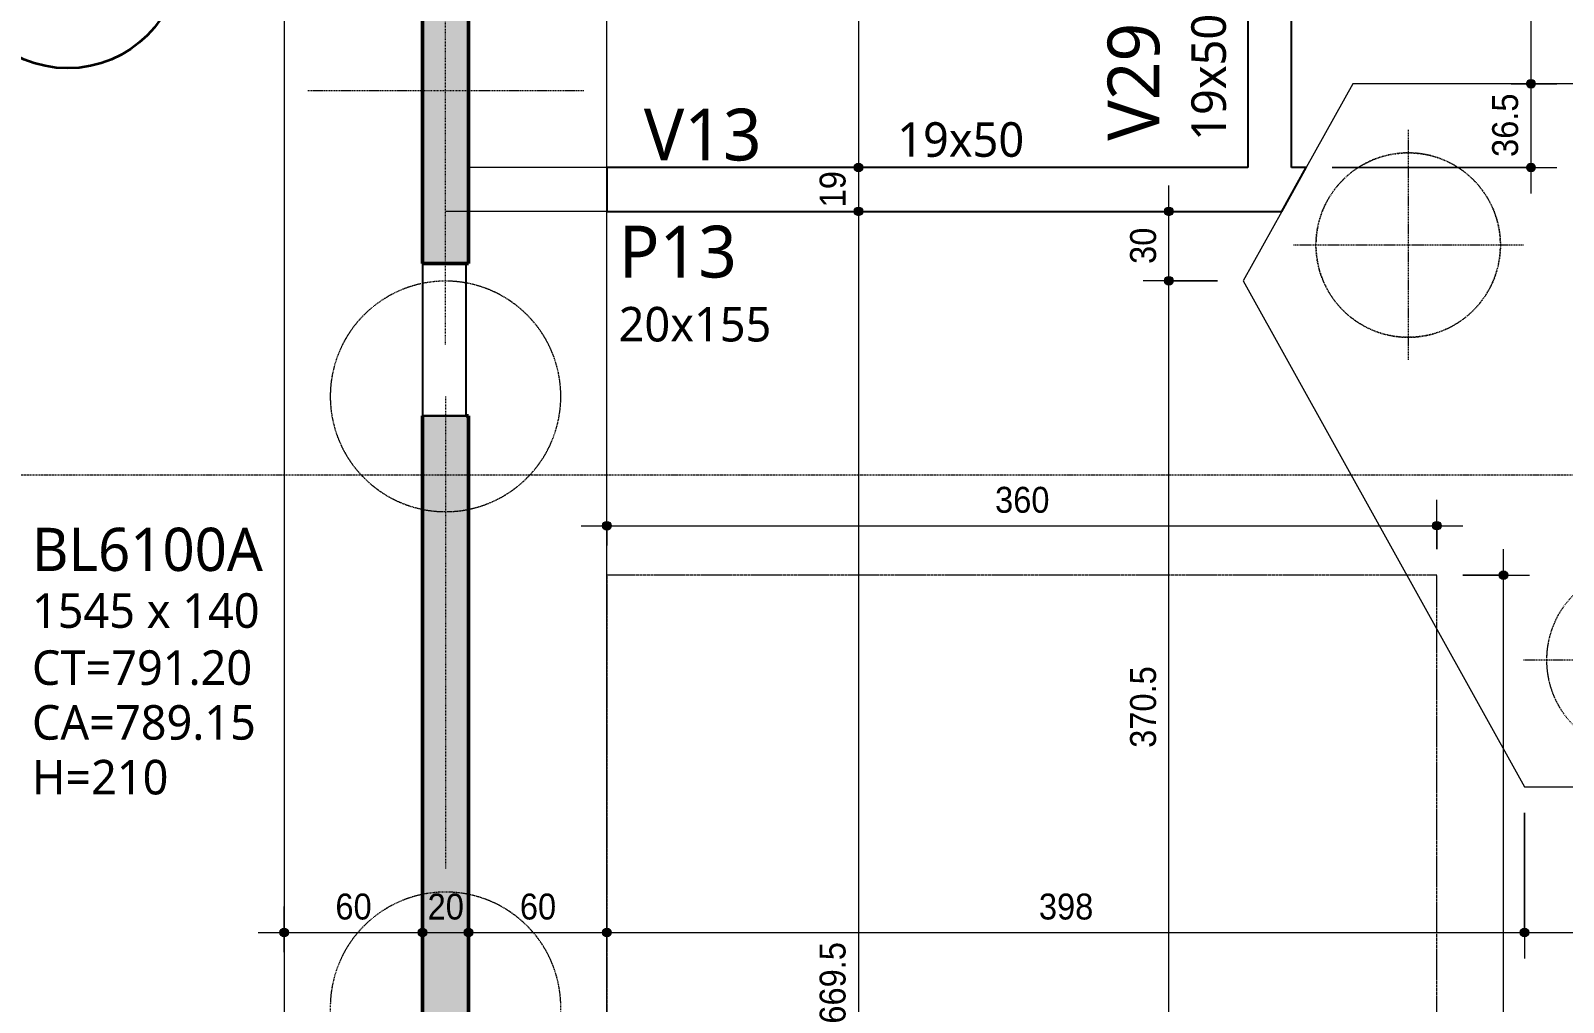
# Model space of a CAD drawing. Header units: centimetres. Extents: x -3523 to 38560, y -3196 to 88043.
# Drawn here: x -1929 to -1264, y -570 to -149 of the extents above; entities that cross this region are included whole.
import ezdxf

# ---------------------------------------------------------------- set-up
doc = ezdxf.new("R2010")
doc.units = ezdxf.units.CM
for name, pattern in [('Centro de 6 mm', [1.32, 0.6, -0.24, 0.24, -0.24]), ('Hidden', [0.714375, 0.47625, -0.238125]), ('Overhead', [0.396875, 0.238125, -0.15875]), ('Traço', [0.635, 0.3175, -0.3175])]:
    doc.linetypes.add(name, pattern=pattern)
for name, color, linetype, lineweight in [('A-ANNO-DIMS', 7, 'Continuous', 9), ('A-ANNO-DIMS-75', 7, 'Continuous', 9), ('A-DETL-THIN', 7, 'Continuous', 25), ('A-FLOR-OVHD', 7, 'Overhead', 18), ('G-ANNO-SYMB', 7, 'Continuous', 9), ('S-BEAM', 7, 'Continuous', 25), ('S-BEAM-IDEN', 7, 'Continuous', 9), ('S-COLS', 7, 'Continuous', 25), ('S-COLS-IDEN', 7, 'Continuous', 9), ('S-FNDN', 7, 'Continuous', 25), ('S-FNDN-HDLN', 7, 'Traço', 18), ('S-FNDN-IDEN', 7, 'Continuous', 9), ('S-GRID-IDEN', 7, 'Continuous', 9)]:
    doc.layers.add(name, color=color, linetype=linetype, lineweight=lineweight)
doc.layers.add('A-DETL', color=7, linetype='Continuous', lineweight=18, true_color=0x00a600)
doc.styles.add('Arial_1', font='arial.ttf', dxfattribs={"width": 0.9, "height": 11.25})
doc.styles.add('Gadugi', font='gadugi.ttf', dxfattribs={"height": 15})
doc.styles.add('Gadugi_1', font='gadugi.ttf', dxfattribs={"height": 22.5})
doc.styles.add('Gadugi_2', font='gadugi.ttf', dxfattribs={"height": 18.75})
doc.dimstyles.new('PED_1_5mm_ESQ', dxfattribs={"dimscale": 30.48, "dimtxt": 11.477918, "dimasz": 0.492126, "dimexe": 0.369094, "dimexo": 0.369094, "dimgap": 0.073819, "dimtad": 1, "dimdec": 1, "dimrnd": 0.5, "dimdsep": 46, "dimtxsty": 'Arial_1', "dimblk1": 'DOTSMALL', "dimblk2": 'DOTSMALL', "dimsah": 1, "dimcen": 0.09, "dimdle": 0.369094, "dimazin": 0, "dimtfac": 1, "dimtdec": 4, "dimtix": 1, "dimtmove": 0, "dimatfit": 3, "dimfxl": 1, "dimtvp": 1, "dimtolj": 1, "dimtzin": 0, "dimarcsym": 2})

# ---------------------------------------------------------------- blocks, each defined once
blk = doc.blocks.new('PED_BLRET-6ESTLINEAR_R01_2020 - 1465x140x275-3765329-PL B 002 - FUNDAÇÃO')
at = {"layer": 'S-FNDN', "linetype": 'Hidden', "lineweight": 18}
for p, q in [((-5, 10), (-5, 60)), ((-5, -60), (-5, -10))]:
    blk.add_line(p, q, dxfattribs=at)
at = {"layer": 'S-FNDN-HDLN'}
for p, q in [((-5, -10), (-5, 10)), ((-137.5, 0), (-342.5, 0)), ((-115, 0), (55, 0))]:
    blk.add_line(p, q, dxfattribs=at)
for centre, start, end in [((-402.5, 0), 11.56867, 168.43133), ((-137.5, 0), 11.56868, 168.43133), ((-402.5, 0), 360, 11.56298), ((-137.5, 0), 168.43702, 191.563), ((-137.5, 0), 360, 11.56298), ((-137.5, 0), 349.62043, 360), ((-402.5, 0), 348.437, 360), ((-402.5, 0), 191.5687, 348.4313), ((-137.5, 0), 191.56869, 349.61474)]:
    blk.add_arc(centre, 50, start, end, dxfattribs=at)
blk = doc.blocks.new('PED_BLTRG-3EST_P14_R00 - 290X325X170-3763715-PL B 002 - FUNDAÇÃO')
at = {"layer": 'S-FNDN', "linetype": 'Hidden', "lineweight": 18}
for p, q in [((-37.01, 124.13), (-37.01, 174.13)), ((-87.01, 124.13), (-49.01, 124.13)), ((-25.01, 124.13), (12.99, 124.13)), ((-137.01, -105.87), (-137.01, -5.87)), ((62.99, -105.87), (62.99, -5.87)), ((-187.01, -55.87), (-87.01, -55.87)), ((12.99, -55.87), (112.99, -55.87))]:
    blk.add_line(p, q, dxfattribs=at)
at = {"layer": 'S-FNDN-HDLN'}
for p, q in [((-37.01, 74.13), (-37.01, 124.12)), ((-39.51, 4.13), (-34.51, 4.13)), ((-37.01, 6.63), (-37.01, 1.63))]:
    blk.add_line(p, q, dxfattribs=at)
for centre in [(-137.01, -55.87), (62.99, -55.87)]:
    blk.add_circle(centre, 40, dxfattribs=at)
for start, end in [(360, 252.49706), (287.50294, 360), (252.50418, 287.49582)]:
    blk.add_arc((-37.01, 124.13), 40, start, end, dxfattribs=at)
blk = doc.blocks.new('DIMBLOCK1-PL B 002 - FUNDAÇÃO')
at = {"layer": 'A-ANNO-DIMS-75'}
h = blk.add_hatch(color=256, dxfattribs=at)
edge = h.paths.add_edge_path(flags=0)
edge.add_arc((-1678.86, -363.59), 1.88, 0, 360)
h = blk.add_hatch(color=256, dxfattribs=at)
edge = h.paths.add_edge_path(flags=0)
edge.add_arc((-1318.89, -363.59), 1.87, 0, 360)
for p, q in [((-1678.86, -372.19), (-1678.86, -352.34)), ((-1318.89, -373.78), (-1318.89, -352.34)), ((-1690.11, -363.59), (-1307.64, -363.59)), ((-1678.86, -363.59), (-1678.86, -372.19)), ((-1318.89, -363.59), (-1318.89, -373.78))]:
    blk.add_line(p, q, dxfattribs=at)
for centre, radius in [((-1678.86, -363.59), 1.88), ((-1318.89, -363.59), 1.87)]:
    blk.add_circle(centre, radius, dxfattribs=at)
at = {"layer": 'A-ANNO-DIMS-75', "color": 0, "insert": (-1510.53, -346.74), "char_height": 11.25, "width": 27.9708, "attachment_point": 1, "rotation": 360, "line_spacing_factor": 0.941778, "style": 'Arial_1'}
blk.add_mtext('360', dxfattribs=at)
blk = doc.blocks.new('_DotSmall')
at = {"color": 0, "linetype": 'ByBlock', "const_width": 0.5}
blk.add_lwpolyline([(-0.0625, 0, 1), (0.0625, 0, 1)], format="xyb", close=True, dxfattribs=at)
blk = doc.blocks.new('DIMBLOCK2-PL B 002 - FUNDAÇÃO')
at = {"layer": 'A-ANNO-DIMS-75'}
h = blk.add_hatch(color=256, dxfattribs=at)
edge = h.paths.add_edge_path(flags=0)
edge.add_arc((-1290.05, -385.03), 1.87, 0, 360)
h = blk.add_hatch(color=256, dxfattribs=at)
edge = h.paths.add_edge_path(flags=0)
edge.add_arc((-1290.05, -835.03), 1.88, 0, 360)
for p, q in [((-1290.05, -846.28), (-1290.05, -373.78)), ((-1307.64, -385.03), (-1278.8, -385.03)), ((-1290.05, -385.03), (-1307.64, -385.03)), ((-1307.64, -835.03), (-1278.8, -835.03)), ((-1290.05, -835.03), (-1307.64, -835.03))]:
    blk.add_line(p, q, dxfattribs=at)
for centre, radius in [((-1290.05, -385.03), 1.87), ((-1290.05, -835.03), 1.88)]:
    blk.add_circle(centre, radius, dxfattribs=at)
at = {"layer": 'A-ANNO-DIMS-75', "color": 0, "insert": (-1306.91, -621.68), "char_height": 11.25, "width": 27.9708, "attachment_point": 1, "rotation": 90, "line_spacing_factor": 0.941778, "style": 'Arial_1'}
blk.add_mtext('450', dxfattribs=at)
blk = doc.blocks.new('Eixo - X1-2173051-PL B 002 - FUNDAÇÃO')
at = {"layer": 'S-GRID-IDEN', "color": 152, "lineweight": 35, "true_color": 0x0070c0}
blk.add_circle((0, 0), 0.65, dxfattribs=at)
blk = doc.blocks.new('DIMBLOCK19-PL B 002 - FUNDAÇÃO')
at = {"layer": 'A-ANNO-DIMS-75'}
h = blk.add_hatch(color=256, dxfattribs=at)
edge = h.paths.add_edge_path(flags=0)
edge.add_arc((-1569.77, 193.62), 1.88, 0, 360)
h = blk.add_hatch(color=256, dxfattribs=at)
edge = h.paths.add_edge_path(flags=0)
edge.add_arc((-1569.77, -208.25), 1.88, 0, 360)
for p, q in [((-1578.36, 193.62), (-1558.52, 193.62)), ((-1569.77, 193.62), (-1578.36, 193.62)), ((-1569.77, 193.62), (-1569.77, -208.25)), ((-1578.36, -208.25), (-1558.52, -208.25)), ((-1569.77, -208.25), (-1578.36, -208.25))]:
    blk.add_line(p, q, dxfattribs=at)
for centre in [(-1569.77, 193.62), (-1569.77, -208.25)]:
    blk.add_circle(centre, 1.88, dxfattribs=at)
at = {"layer": 'A-ANNO-DIMS-75', "color": 0, "insert": (-1586.62, -18.97), "char_height": 11.25, "width": 27.9708, "attachment_point": 1, "rotation": 90, "line_spacing_factor": 0.941778, "style": 'Arial_1'}
blk.add_mtext('402', dxfattribs=at)
blk = doc.blocks.new('DIMBLOCK20-PL B 002 - FUNDAÇÃO')
at = {"layer": 'A-ANNO-DIMS-75'}
h = blk.add_hatch(color=256, dxfattribs=at)
edge = h.paths.add_edge_path(flags=0)
edge.add_arc((-1569.77, -208.25), 1.88, 0, 360)
h = blk.add_hatch(color=256, dxfattribs=at)
edge = h.paths.add_edge_path(flags=0)
edge.add_arc((-1569.77, -227.25), 1.88, 0, 360)
for p, q in [((-1578.36, -208.25), (-1558.52, -208.25)), ((-1569.77, -208.25), (-1578.36, -208.25)), ((-1569.77, -208.25), (-1569.77, -227.25)), ((-1578.36, -227.25), (-1558.52, -227.25)), ((-1569.77, -227.25), (-1578.36, -227.25))]:
    blk.add_line(p, q, dxfattribs=at)
for centre in [(-1569.77, -208.25), (-1569.77, -227.25)]:
    blk.add_circle(centre, 1.88, dxfattribs=at)
at = {"layer": 'A-ANNO-DIMS-75', "color": 0, "insert": (-1586.62, -225.52), "char_height": 11.25, "width": 18.6472, "attachment_point": 1, "rotation": 90, "line_spacing_factor": 0.941778, "style": 'Arial_1'}
blk.add_mtext('19', dxfattribs=at)
blk = doc.blocks.new('DIMBLOCK21-PL B 002 - FUNDAÇÃO')
at = {"layer": 'A-ANNO-DIMS-75'}
h = blk.add_hatch(color=256, dxfattribs=at)
edge = h.paths.add_edge_path(flags=0)
edge.add_arc((-1569.77, -227.25), 1.88, 0, 360)
h = blk.add_hatch(color=256, dxfattribs=at)
edge = h.paths.add_edge_path(flags=0)
edge.add_arc((-1569.77, -896.95), 1.88, 0, 360)
for p, q in [((-1578.36, -227.25), (-1558.52, -227.25)), ((-1569.77, -227.25), (-1578.36, -227.25)), ((-1569.77, -227.25), (-1569.77, -896.95)), ((-1578.36, -896.95), (-1558.52, -896.95)), ((-1569.77, -896.95), (-1578.36, -896.95))]:
    blk.add_line(p, q, dxfattribs=at)
for centre in [(-1569.77, -227.25), (-1569.77, -896.95)]:
    blk.add_circle(centre, 1.88, dxfattribs=at)
at = {"layer": 'A-ANNO-DIMS-75', "color": 0, "insert": (-1586.62, -579.58), "char_height": 11.25, "width": 41.9562, "attachment_point": 1, "rotation": 90, "line_spacing_factor": 0.941778, "style": 'Arial_1'}
blk.add_mtext('669.5', dxfattribs=at)
blk = doc.blocks.new('DIMBLOCK43-PL B 002 - FUNDAÇÃO')
at = {"layer": 'A-ANNO-DIMS-75'}
h = blk.add_hatch(color=256, dxfattribs=at)
edge = h.paths.add_edge_path(flags=0)
edge.add_arc((-1278.1, -26.87), 1.87, 0, 360)
h = blk.add_hatch(color=256, dxfattribs=at)
edge = h.paths.add_edge_path(flags=0)
edge.add_arc((-1278.1, -171.88), 1.88, 0, 360)
for p, q in [((-1286.7, -26.87), (-1266.85, -26.87)), ((-1278.1, -26.87), (-1286.7, -26.87)), ((-1278.1, -26.87), (-1278.1, -171.88)), ((-1286.7, -171.88), (-1266.85, -171.88)), ((-1278.1, -171.88), (-1286.7, -171.88))]:
    blk.add_line(p, q, dxfattribs=at)
for centre, radius in [((-1278.1, -26.87), 1.87), ((-1278.1, -171.88), 1.88)]:
    blk.add_circle(centre, radius, dxfattribs=at)
at = {"layer": 'A-ANNO-DIMS-75', "color": 0, "insert": (-1294.96, -111.03), "char_height": 11.25, "width": 27.9708, "attachment_point": 1, "rotation": 90, "line_spacing_factor": 0.941778, "style": 'Arial_1'}
blk.add_mtext('145', dxfattribs=at)
blk = doc.blocks.new('DIMBLOCK44-PL B 002 - FUNDAÇÃO')
at = {"layer": 'A-ANNO-DIMS-75'}
h = blk.add_hatch(color=256, dxfattribs=at)
edge = h.paths.add_edge_path(flags=0)
edge.add_arc((-1278.1, -171.88), 1.88, 0, 360)
h = blk.add_hatch(color=256, dxfattribs=at)
edge = h.paths.add_edge_path(flags=0)
edge.add_arc((-1278.1, -208.25), 1.88, 0, 360)
for p, q in [((-1286.7, -171.88), (-1266.85, -171.88)), ((-1278.1, -171.88), (-1286.7, -171.88)), ((-1278.1, -171.88), (-1278.1, -219.5)), ((-1364.35, -208.25), (-1266.85, -208.25)), ((-1278.1, -208.25), (-1364.35, -208.25))]:
    blk.add_line(p, q, dxfattribs=at)
for centre in [(-1278.1, -171.88), (-1278.1, -208.25)]:
    blk.add_circle(centre, 1.88, dxfattribs=at)
at = {"layer": 'A-ANNO-DIMS-75', "color": 0, "insert": (-1294.96, -203.66), "char_height": 11.25, "width": 32.6326, "attachment_point": 1, "rotation": 90, "line_spacing_factor": 0.941778, "style": 'Arial_1'}
blk.add_mtext('36.5', dxfattribs=at)
blk = doc.blocks.new('DIMBLOCK57-PL B 002 - FUNDAÇÃO')
at = {"layer": 'A-ANNO-DIMS-75'}
h = blk.add_hatch(color=256, dxfattribs=at)
edge = h.paths.add_edge_path(flags=0)
edge.add_arc((-1435.12, -257.33), 1.88, 0, 360)
h = blk.add_hatch(color=256, dxfattribs=at)
edge = h.paths.add_edge_path(flags=0)
edge.add_arc((-1435.12, -627.61), 1.88, 0, 360)
for p, q in [((-1414.11, -257.33), (-1446.37, -257.33)), ((-1435.12, -627.61), (-1435.12, -257.33)), ((-1435.12, -257.33), (-1414.11, -257.33)), ((-1277.26, -627.61), (-1446.37, -627.61)), ((-1435.12, -627.61), (-1277.26, -627.61))]:
    blk.add_line(p, q, dxfattribs=at)
for centre in [(-1435.12, -257.33), (-1435.12, -627.61)]:
    blk.add_circle(centre, 1.88, dxfattribs=at)
at = {"layer": 'A-ANNO-DIMS-75', "color": 0, "insert": (-1451.98, -459.95), "char_height": 11.25, "width": 41.9562, "attachment_point": 1, "rotation": 90, "line_spacing_factor": 0.941778, "style": 'Arial_1'}
blk.add_mtext('370.5', dxfattribs=at)
blk = doc.blocks.new('DIMBLOCK58-PL B 002 - FUNDAÇÃO')
at = {"layer": 'A-ANNO-DIMS-75'}
h = blk.add_hatch(color=256, dxfattribs=at)
edge = h.paths.add_edge_path(flags=0)
edge.add_arc((-1435.12, -227.25), 1.88, 0, 360)
h = blk.add_hatch(color=256, dxfattribs=at)
edge = h.paths.add_edge_path(flags=0)
edge.add_arc((-1435.12, -257.33), 1.88, 0, 360)
for p, q in [((-1435.12, -257.33), (-1435.12, -216)), ((-1426.52, -227.25), (-1446.37, -227.25)), ((-1435.12, -227.25), (-1426.52, -227.25)), ((-1414.11, -257.33), (-1446.37, -257.33)), ((-1435.12, -257.33), (-1414.11, -257.33))]:
    blk.add_line(p, q, dxfattribs=at)
for centre in [(-1435.12, -227.25), (-1435.12, -257.33)]:
    blk.add_circle(centre, 1.88, dxfattribs=at)
at = {"layer": 'A-ANNO-DIMS-75', "color": 0, "insert": (-1451.98, -250.06), "char_height": 11.25, "width": 18.6472, "attachment_point": 1, "rotation": 90, "line_spacing_factor": 0.941778, "style": 'Arial_1'}
blk.add_mtext('30', dxfattribs=at)
blk = doc.blocks.new('DIMBLOCK59-PL B 002 - FUNDAÇÃO')
at = {"layer": 'A-ANNO-DIMS-75'}
h = blk.add_hatch(color=256, dxfattribs=at)
edge = h.paths.add_edge_path(flags=0)
edge.add_arc((-1818.86, -540.02), 1.88, 0, 360)
h = blk.add_hatch(color=256, dxfattribs=at)
edge = h.paths.add_edge_path(flags=0)
edge.add_arc((-1758.86, -540.02), 1.88, 0, 360)
for p, q in [((-1818.86, -548.62), (-1818.86, -528.77)), ((-1758.86, -548.62), (-1758.86, -528.77)), ((-1830.11, -540.02), (-1758.86, -540.02)), ((-1818.86, -540.02), (-1818.86, -548.62)), ((-1758.86, -540.02), (-1758.86, -548.62))]:
    blk.add_line(p, q, dxfattribs=at)
for centre in [(-1818.86, -540.02), (-1758.86, -540.02)]:
    blk.add_circle(centre, 1.88, dxfattribs=at)
at = {"layer": 'A-ANNO-DIMS-75', "color": 0, "insert": (-1796.63, -523.16), "char_height": 11.25, "width": 18.6472, "attachment_point": 1, "rotation": 360, "line_spacing_factor": 0.941778, "style": 'Arial_1'}
blk.add_mtext('60', dxfattribs=at)
blk = doc.blocks.new('DIMBLOCK60-PL B 002 - FUNDAÇÃO')
at = {"layer": 'A-ANNO-DIMS-75'}
h = blk.add_hatch(color=256, dxfattribs=at)
edge = h.paths.add_edge_path(flags=0)
edge.add_arc((-1758.86, -540.02), 1.88, 0, 360)
h = blk.add_hatch(color=256, dxfattribs=at)
edge = h.paths.add_edge_path(flags=0)
edge.add_arc((-1738.86, -540.02), 1.88, 0, 360)
for p, q in [((-1758.86, -548.62), (-1758.86, -528.77)), ((-1738.86, -548.62), (-1738.86, -528.77)), ((-1758.86, -540.02), (-1738.86, -540.02)), ((-1758.86, -540.02), (-1758.86, -548.62)), ((-1738.86, -540.02), (-1738.86, -548.62))]:
    blk.add_line(p, q, dxfattribs=at)
for centre in [(-1758.86, -540.02), (-1738.86, -540.02)]:
    blk.add_circle(centre, 1.88, dxfattribs=at)
at = {"layer": 'A-ANNO-DIMS-75', "color": 0, "insert": (-1756.63, -523.16), "char_height": 11.25, "width": 18.6472, "attachment_point": 1, "rotation": 360, "line_spacing_factor": 0.941778, "style": 'Arial_1'}
blk.add_mtext('20', dxfattribs=at)
blk = doc.blocks.new('DIMBLOCK61-PL B 002 - FUNDAÇÃO')
at = {"layer": 'A-ANNO-DIMS-75'}
h = blk.add_hatch(color=256, dxfattribs=at)
edge = h.paths.add_edge_path(flags=0)
edge.add_arc((-1738.86, -540.02), 1.88, 0, 360)
h = blk.add_hatch(color=256, dxfattribs=at)
edge = h.paths.add_edge_path(flags=0)
edge.add_arc((-1678.86, -540.02), 1.88, 0, 360)
for p, q in [((-1738.86, -548.62), (-1738.86, -528.77)), ((-1678.86, -548.62), (-1678.86, -528.77)), ((-1738.86, -540.02), (-1678.86, -540.02)), ((-1738.86, -540.02), (-1738.86, -548.62)), ((-1678.86, -540.02), (-1678.86, -548.62))]:
    blk.add_line(p, q, dxfattribs=at)
for centre in [(-1738.86, -540.02), (-1678.86, -540.02)]:
    blk.add_circle(centre, 1.88, dxfattribs=at)
at = {"layer": 'A-ANNO-DIMS-75', "color": 0, "insert": (-1716.63, -523.16), "char_height": 11.25, "width": 18.6472, "attachment_point": 1, "rotation": 360, "line_spacing_factor": 0.941778, "style": 'Arial_1'}
blk.add_mtext('60', dxfattribs=at)
blk = doc.blocks.new('DIMBLOCK62-PL B 002 - FUNDAÇÃO')
at = {"layer": 'A-ANNO-DIMS-75'}
h = blk.add_hatch(color=256, dxfattribs=at)
edge = h.paths.add_edge_path(flags=0)
edge.add_arc((-1678.86, -540.02), 1.88, 0, 360)
h = blk.add_hatch(color=256, dxfattribs=at)
edge = h.paths.add_edge_path(flags=0)
edge.add_arc((-1280.89, -540.02), 1.88, 0, 360)
for p, q in [((-1280.89, -488.13), (-1280.89, -551.27)), ((-1280.89, -540.02), (-1280.89, -488.13)), ((-1678.86, -548.62), (-1678.86, -528.77)), ((-1678.86, -540.02), (-1280.89, -540.02)), ((-1678.86, -540.02), (-1678.86, -548.62))]:
    blk.add_line(p, q, dxfattribs=at)
for centre in [(-1678.86, -540.02), (-1280.89, -540.02)]:
    blk.add_circle(centre, 1.88, dxfattribs=at)
at = {"layer": 'A-ANNO-DIMS-75', "color": 0, "insert": (-1491.53, -523.16), "char_height": 11.25, "width": 27.9708, "attachment_point": 1, "rotation": 360, "line_spacing_factor": 0.941778, "style": 'Arial_1'}
blk.add_mtext('398', dxfattribs=at)
blk = doc.blocks.new('DIMBLOCK63-PL B 002 - FUNDAÇÃO')
at = {"layer": 'A-ANNO-DIMS-75'}
h = blk.add_hatch(color=256, dxfattribs=at)
edge = h.paths.add_edge_path(flags=0)
edge.add_arc((-1280.89, -540.02), 1.88, 0, 360)
h = blk.add_hatch(color=256, dxfattribs=at)
edge = h.paths.add_edge_path(flags=0)
edge.add_arc((-1181.84, -540.02), 1.88, 0, 360)
for p, q in [((-1280.89, -488.13), (-1280.89, -551.27)), ((-1280.89, -540.02), (-1280.89, -488.13)), ((-1181.84, -488.13), (-1181.84, -551.27)), ((-1181.84, -540.02), (-1181.84, -488.13)), ((-1280.89, -540.02), (-1181.84, -540.02))]:
    blk.add_line(p, q, dxfattribs=at)
for centre in [(-1280.89, -540.02), (-1181.84, -540.02)]:
    blk.add_circle(centre, 1.88, dxfattribs=at)
at = {"layer": 'A-ANNO-DIMS-75', "color": 0, "insert": (-1239.13, -523.16), "char_height": 11.25, "width": 18.6472, "attachment_point": 1, "rotation": 360, "line_spacing_factor": 0.941778, "style": 'Arial_1'}
blk.add_mtext('99', dxfattribs=at)

msp = doc.modelspace()

# ---------------------------------------------------------------- hatches: boundary and pattern name
at = {"layer": 'S-COLS', "true_color": 0x808080}
for points in [[(-1738.86, -249.931), (-1738.86, -94.949), (-1758.86, -94.949), (-1758.86, -249.931), (-1758.756, -249.931)], [(-1758.756, -915.95), (-1738.86, -915.95), (-1738.86, -315.999), (-1758.86, -315.999), (-1758.86, -915.95)]]:
    msp.add_hatch(color=8, dxfattribs=at).paths.add_polyline_path(points, flags=0)

# ---------------------------------------------------------------- linework, layer by layer
at = {"layer": 'A-DETL', "color": 7, "lineweight": 50}
msp.add_line((-1758.86, -249.931), (-1739.865, -249.931), dxfattribs=at)
at = {"layer": 'A-DETL-THIN', "color": 9, "lineweight": 18, "true_color": 0xc0c0c0}
for p, q in [((-1678.86, -208.251), (-1738.86, -208.251)), ((-1678.86, -227.251), (-1748.86, -227.251))]:
    msp.add_line(p, q, dxfattribs=at)
at = {"layer": 'A-FLOR-OVHD'}
for p, q in [((-1678.86, -385.027), (-1678.86, -835.027)), ((-1318.886, -385.027), (-1678.86, -385.027)), ((-1318.886, -835.027), (-1318.886, -385.027))]:
    msp.add_line(p, q, dxfattribs=at)
at = {"layer": 'G-ANNO-SYMB', "linetype": 'Centro de 6 mm'}
msp.add_line((311.598, -341.744), (-2053.997, -341.744), dxfattribs=at)
at = {"layer": 'S-BEAM'}
for p, q in [((-1400.922, -107.381), (-1400.922, -208.251)), ((-1381.922, -208.251), (-1381.922, -107.381)), ((-1678.86, -208.251), (-1678.86, -227.251)), ((-1400.922, -208.251), (-1678.86, -208.251)), ((-1386.153, -227.251), (-1375.598, -208.251)), ((-1375.598, -208.251), (-1381.922, -208.251)), ((-1678.86, -227.251), (-1386.153, -227.251)), ((-1739.86, -249.931), (-1758.86, -249.931)), ((-1758.86, -249.931), (-1758.86, -315.999)), ((-1739.86, -315.999), (-1739.86, -249.931)), ((-1758.86, -315.999), (-1739.86, -315.999))]:
    msp.add_line(p, q, dxfattribs=at)
at = {"layer": 'S-COLS', "lineweight": 50}
for p, q in [((-1758.86, -94.949), (-1758.86, -249.931)), ((-1738.86, -249.931), (-1738.86, -94.949)), ((-1758.86, -249.931), (-1738.86, -249.931)), ((-1758.86, -315.999), (-1758.86, -915.95)), ((-1738.86, -315.999), (-1739.86, -315.999)), ((-1738.86, -896.95), (-1738.86, -315.999))]:
    msp.add_line(p, q, dxfattribs=at)
at = {"layer": 'S-COLS'}
msp.add_line((-1739.86, -315.999), (-1758.86, -315.999), dxfattribs=at)
at = {"layer": 'S-FNDN', "lineweight": 18}
for p, q in [((-1818.86, 597.485), (-1818.86, -947.515)), ((-1678.86, -208.251), (-1678.86, 193.622)), ((-1355.393, -171.884), (-1375.598, -208.251)), ((-1107.336, -171.884), (-1355.393, -171.884)), ((-1678.86, -227.251), (-1678.86, -208.251)), ((-1375.598, -208.251), (-1386.153, -227.251)), ((-1678.86, -896.95), (-1678.86, -227.251)), ((-1386.153, -227.251), (-1402.862, -257.327)), ((-1402.862, -257.327), (-1280.886, -476.881)), ((-1280.886, -476.881), (-1181.843, -476.881))]:
    msp.add_line(p, q, dxfattribs=at)
at = {"layer": 'S-FNDN-HDLN'}
for centre, radius, start, end in [((-1331.365, -241.884), 40, 113.595272, 118.092995), ((-1331.365, -241.884), 40, 107.903954, 113.381875), ((-1331.365, -241.884), 40, 103.234577, 107.771693), ((-1331.365, -241.884), 40, 97.590992, 103.049588), ((-1331.365, -241.884), 40, 92.889531, 97.44486), ((-1331.365, -241.884), 40, 87.273741, 92.726259), ((-1331.365, -241.884), 40, 82.55514, 87.110469), ((-1331.365, -241.884), 40, 76.950412, 82.409008), ((-1331.365, -241.884), 40, 72.228307, 76.765423), ((-1331.365, -241.884), 40, 66.618125, 72.096046), ((-1331.365, -241.884), 40, 61.907005, 66.404728), ((-1331.365, -241.884), 40, 128.521336, 134.097592), ((-1331.365, -241.884), 40, 123.980231, 128.410147), ((-1331.365, -241.884), 40, 118.213802, 123.728088), ((-1331.365, -241.884), 40, 56.271912, 61.786198), ((-1331.365, -241.884), 40, 51.589853, 56.019769), ((-1331.365, -241.884), 40, 45.902408, 51.478664), ((-1331.365, -241.884), 40, 144.906538, 149.035648), ((-1331.365, -241.884), 40, 138.827127, 144.510438), ((-1331.365, -241.884), 40, 134.405713, 138.724127), ((-1331.365, -241.884), 40, 41.275873, 45.594287), ((-1331.365, -241.884), 40, 35.489562, 41.172873), ((-1331.365, -241.884), 40, 30.964352, 35.093462), ((-1331.365, -241.884), 40, 155.573219, 159.345241), ((-1331.365, -241.884), 40, 149.131591, 155.018738), ((-1331.365, -241.884), 40, 24.981262, 30.868409), ((-1331.365, -241.884), 40, 20.654759, 24.426781), ((-1331.365, -241.884), 40, 159.435042, 165.813522), ((-1331.365, -241.884), 40, 14.186478, 20.564958), ((-1331.365, -241.884), 40, 169.73772, 178.613943), ((-1331.365, -241.884), 40, 166.737593, 169.653314), ((-1331.365, -241.884), 40, 10.346686, 13.262407), ((-1331.365, -241.884), 40, 1.386057, 10.26228), ((-1331.365, -241.884), 40, 181.386057, 190.26228), ((-1331.365, -241.884), 40, 349.73772, 358.613943), ((-1331.365, -241.884), 40, 190.346686, 193.262407), ((-1331.365, -241.884), 40, 194.186478, 200.564958), ((-1331.365, -241.884), 40, 339.435042, 345.813522), ((-1331.365, -241.884), 40, 346.737593, 349.653314), ((-1748.86, -307.515), 50, 102.774007, 108.449497), ((-1748.86, -307.515), 50, 99.281545, 101.85621), ((-1748.86, -307.515), 50, 91.376663, 99.20684), ((-1748.86, -307.515), 50, 80.793158, 88.623336), ((-1748.86, -307.515), 50, 78.143789, 80.718453), ((-1748.86, -307.515), 50, 71.550502, 77.225992), ((-1331.365, -241.884), 40, 200.654759, 204.426781), ((-1331.365, -241.884), 40, 204.981262, 210.868409), ((-1331.365, -241.884), 40, 329.131591, 335.018738), ((-1331.365, -241.884), 40, 335.573219, 339.345241), ((-1748.86, -307.515), 50, 121.864163, 126.936328), ((-1748.86, -307.515), 50, 117.776311, 121.470776), ((-1748.86, -307.515), 50, 112.442561, 117.692617), ((-1748.86, -307.515), 50, 108.528438, 111.891858), ((-1748.86, -307.515), 50, 68.108141, 71.471561), ((-1748.86, -307.515), 50, 62.307382, 67.557438), ((-1748.86, -307.515), 50, 58.529223, 62.223688), ((-1748.86, -307.515), 50, 53.063671, 58.135836), ((-1331.365, -241.884), 40, 210.964352, 215.093462), ((-1331.365, -241.884), 40, 215.489562, 221.172873), ((-1331.365, -241.884), 40, 318.827127, 324.510438), ((-1331.365, -241.884), 40, 324.906538, 329.035648), ((-1748.86, -307.515), 50, 131.203469, 136.180787), ((-1748.86, -307.515), 50, 127.025389, 130.897474), ((-1748.86, -307.515), 50, 49.102525, 52.97461), ((-1748.86, -307.515), 50, 43.819212, 48.79653), ((-1331.365, -241.884), 40, 221.275873, 225.594287), ((-1331.365, -241.884), 40, 225.902408, 231.478664), ((-1331.365, -241.884), 40, 308.521336, 314.097592), ((-1331.365, -241.884), 40, 314.405713, 318.724127), ((-1748.86, -307.515), 50, 140.505392, 145.426197), ((-1748.86, -307.515), 50, 136.275957, 140.255004), ((-1748.86, -307.515), 50, 39.744995, 43.724042), ((-1748.86, -307.515), 50, 34.573802, 39.494607), ((-1331.365, -241.884), 40, 231.589853, 236.019769), ((-1331.365, -241.884), 40, 236.271912, 241.786198), ((-1331.365, -241.884), 40, 241.907005, 246.404728), ((-1331.365, -241.884), 40, 246.618125, 252.096046), ((-1331.365, -241.884), 40, 287.903954, 293.381875), ((-1331.365, -241.884), 40, 293.595272, 298.092995), ((-1331.365, -241.884), 40, 298.213802, 303.728088), ((-1331.365, -241.884), 40, 303.980231, 308.410147), ((-1748.86, -307.515), 50, 149.78721, 154.672822), ((-1748.86, -307.515), 50, 145.528384, 149.575314), ((-1748.86, -307.515), 50, 30.424685, 34.471615), ((-1748.86, -307.515), 50, 25.327177, 30.212789), ((-1331.365, -241.884), 40, 252.228307, 256.765423), ((-1331.365, -241.884), 40, 256.950412, 262.409008), ((-1331.365, -241.884), 40, 262.55514, 267.110469), ((-1331.365, -241.884), 40, 267.273741, 272.726259), ((-1331.365, -241.884), 40, 272.889531, 277.44486), ((-1331.365, -241.884), 40, 277.590992, 283.049588), ((-1331.365, -241.884), 40, 283.234577, 287.771693), ((-1748.86, -307.515), 50, 159.056991, 163.921016), ((-1748.86, -307.515), 50, 154.783151, 158.873318), ((-1748.86, -307.515), 50, 21.126681, 25.216848), ((-1748.86, -307.515), 50, 16.078983, 20.943008), ((-1748.86, -307.515), 50, 168.31901, 173.171265), ((-1748.86, -307.515), 50, 164.040906, 168.156916), ((-1748.86, -307.515), 50, 11.843083, 15.959093), ((-1748.86, -307.515), 50, 6.828734, 11.680989), ((-1748.86, -307.515), 50, 177.575745, 182.424254), ((-1748.86, -307.515), 50, 173.30254, 177.430684), ((-1748.86, -307.515), 50, 2.569314, 6.697459), ((-1748.86, -307.515), 50, 357.575745, 2.424254), ((-1748.86, -307.515), 50, 182.569314, 186.697459), ((-1748.86, -307.515), 50, 353.30254, 357.430684), ((-1748.86, -307.515), 50, 186.828734, 191.680989), ((-1748.86, -307.515), 50, 191.843083, 195.959093), ((-1748.86, -307.515), 50, 344.040906, 348.156916), ((-1748.86, -307.515), 50, 348.31901, 353.171265), ((-1748.86, -307.515), 50, 196.078983, 200.943008), ((-1748.86, -307.515), 50, 201.126681, 205.216848), ((-1748.86, -307.515), 50, 334.783151, 338.873318), ((-1748.86, -307.515), 50, 339.056991, 343.921016), ((-1748.86, -307.515), 50, 205.327177, 210.212789), ((-1748.86, -307.515), 50, 329.78721, 334.672822), ((-1748.86, -307.515), 50, 210.424685, 214.471615), ((-1748.86, -307.515), 50, 214.573802, 219.494607), ((-1748.86, -307.515), 50, 320.505392, 325.426197), ((-1748.86, -307.515), 50, 325.528384, 329.575314), ((-1748.86, -307.515), 50, 219.744995, 223.724042), ((-1748.86, -307.515), 50, 223.819212, 228.79653), ((-1748.86, -307.515), 50, 229.102525, 232.97461), ((-1748.86, -307.515), 50, 307.025389, 310.897474), ((-1748.86, -307.515), 50, 311.203469, 316.180787), ((-1748.86, -307.515), 50, 316.275957, 320.255004), ((-1748.86, -307.515), 50, 233.063671, 238.135836), ((-1748.86, -307.515), 50, 238.529223, 242.223688), ((-1748.86, -307.515), 50, 242.307382, 247.557438), ((-1748.86, -307.515), 50, 292.442561, 297.692617), ((-1748.86, -307.515), 50, 297.776311, 301.470776), ((-1748.86, -307.515), 50, 301.864163, 306.936328), ((-1748.86, -307.515), 50, 248.108141, 251.471561), ((-1748.86, -307.515), 50, 251.550502, 257.225992), ((-1748.86, -307.515), 50, 258.143789, 260.718453), ((-1748.86, -307.515), 50, 260.793158, 268.623336), ((-1748.86, -307.515), 50, 271.376663, 279.20684), ((-1748.86, -307.515), 50, 279.281545, 281.85621), ((-1748.86, -307.515), 50, 282.774007, 288.449497), ((-1748.86, -307.515), 50, 288.528438, 291.891858), ((-1231.365, -421.881), 40, 155.573219, 159.345241), ((-1231.365, -421.881), 40, 149.131591, 155.018738), ((-1231.365, -421.881), 40, 144.906538, 149.035648), ((-1231.365, -421.881), 40, 159.435042, 165.813522), ((-1231.365, -421.881), 40, 169.73772, 178.613943), ((-1231.365, -421.881), 40, 166.737593, 169.653314), ((-1231.365, -421.881), 40, 181.386057, 190.26228), ((-1231.365, -421.881), 40, 190.346686, 193.262407), ((-1231.365, -421.881), 40, 194.186478, 200.564958), ((-1231.365, -421.881), 40, 200.654759, 204.426781), ((-1231.365, -421.881), 40, 204.981262, 210.868409), ((-1231.365, -421.881), 40, 210.964352, 215.093462), ((-1748.86, -572.515), 50, 108.528438, 111.891858), ((-1748.86, -572.515), 50, 102.774007, 108.449497), ((-1748.86, -572.515), 50, 99.281545, 101.85621), ((-1748.86, -572.515), 50, 91.376663, 99.20684), ((-1748.86, -572.515), 50, 80.793158, 88.623336), ((-1748.86, -572.515), 50, 78.143789, 80.718453), ((-1748.86, -572.515), 50, 71.550502, 77.225992), ((-1748.86, -572.515), 50, 68.108141, 71.471561), ((-1748.86, -572.515), 50, 121.864163, 126.936328), ((-1748.86, -572.515), 50, 117.776311, 121.470776), ((-1748.86, -572.515), 50, 112.442561, 117.692617), ((-1748.86, -572.515), 50, 62.307382, 67.557438), ((-1748.86, -572.515), 50, 58.529223, 62.223688), ((-1748.86, -572.515), 50, 53.063671, 58.135836), ((-1748.86, -572.515), 50, 136.275957, 140.255004), ((-1748.86, -572.515), 50, 131.203469, 136.180787), ((-1748.86, -572.515), 50, 127.025389, 130.897474), ((-1748.86, -572.515), 50, 49.102525, 52.97461), ((-1748.86, -572.515), 50, 43.819212, 48.79653), ((-1748.86, -572.515), 50, 39.744995, 43.724042), ((-1748.86, -572.515), 50, 145.528384, 149.575314), ((-1748.86, -572.515), 50, 140.505392, 145.426197), ((-1748.86, -572.515), 50, 34.573802, 39.494607), ((-1748.86, -572.515), 50, 30.424685, 34.471615), ((-1748.86, -572.515), 50, 154.783151, 158.873318), ((-1748.86, -572.515), 50, 149.78721, 154.672822), ((-1748.86, -572.515), 50, 25.327177, 30.212789), ((-1748.86, -572.515), 50, 21.126681, 25.216848), ((-1748.86, -572.515), 50, 159.056991, 163.921016), ((-1748.86, -572.515), 50, 16.078983, 20.943008), ((-1748.86, -572.515), 50, 168.31901, 173.171265), ((-1748.86, -572.515), 50, 164.040906, 168.156916), ((-1748.86, -572.515), 50, 11.843083, 15.959093), ((-1748.86, -572.515), 50, 6.828734, 11.680989), ((-1748.86, -572.515), 50, 173.30254, 177.430684), ((-1748.86, -572.515), 50, 2.569314, 6.697459)]:
    msp.add_arc(centre, radius, start, end, dxfattribs=at)

# ---------------------------------------------------------------- block references
at = {"layer": 'S-FNDN', "linetype": 'Traço', "lineweight": 18}
for name, p, rotation in [('PED_BLRET-6ESTLINEAR_R01_2020 - 1465x140x275-3765329-PL B 002 - FUNDAÇÃO', (-1748.86, -170.015), 89.99999945828989), ('PED_BLTRG-3EST_P14_R00 - 290X325X170-3763715-PL B 002 - FUNDAÇÃO', (-1268.371, -297.756), 180)]:
    msp.add_blockref(name, p, dxfattribs=dict(at, rotation=rotation))
at = {"layer": 'S-GRID-IDEN', "color": 152, "true_color": 0x0070c0, "xscale": 74.99999999999996, "yscale": 74.99999999999996, "zscale": 74.99999999999996, "rotation": 89.99999999999982}
msp.add_blockref('Eixo - X1-2173051-PL B 002 - FUNDAÇÃO', (-1912.728, -116.449), dxfattribs=at)

# ---------------------------------------------------------------- texts
at = {"layer": 'S-BEAM-IDEN', "attachment_point": 1, "rotation": 90}
for s, insert, char_height, width, style in [('19x50', (-1425.421, -196.619), 15, 67.34175, 'Gadugi'), ('V29', (-1461.752, -196.619), 22.5, 66.13922, 'Gadugi_1')]:
    msp.add_mtext(s, dxfattribs=dict(at, insert=insert, char_height=char_height, width=width, style=style))
at = {"layer": 'S-BEAM-IDEN', "attachment_point": 1}
for s, insert, char_height, width, style in [('V13', (-1662.887, -182.699), 22.5, 66.13922, 'Gadugi_1'), ('19x50', (-1552.94, -188.602), 15, 67.34175, 'Gadugi')]:
    msp.add_mtext(s, dxfattribs=dict(at, insert=insert, char_height=char_height, width=width, style=style))
at = {"layer": 'S-COLS-IDEN', "attachment_point": 1}
for s, insert, char_height, width, style in [('P13', (-1673.776, -233.468), 22.5, 63.73416, 'Gadugi_1'), ('20x155', (-1673.776, -268.703), 15, 81.17086, 'Gadugi')]:
    msp.add_mtext(s, dxfattribs=dict(at, insert=insert, char_height=char_height, width=width, style=style))
at = {"layer": 'S-FNDN-IDEN', "color": 5, "true_color": 0x0000ff, "insert": (-1928.236, -364.492), "char_height": 18.75, "width": 123.25945, "attachment_point": 1, "style": 'Gadugi_2'}
msp.add_mtext('BL6100A', dxfattribs=at)
at = {"layer": 'S-FNDN-IDEN', "char_height": 15, "attachment_point": 1, "style": 'Gadugi'}
for s, insert, width in [('1545 x 140', (-1928.236, -392.905), 123.25945), ('CT=791.20', (-1928.236, -417.635), 122.05692), ('CA=789.15', (-1928.236, -441.413), 125.06325), ('H=210', (-1928.236, -465.159), 77.56327)]:
    msp.add_mtext(s, dxfattribs=dict(at, insert=insert, width=width))

# ---------------------------------------------------------------- dimensions: what is measured, and where the dimension line sits
at = {"layer": 'A-ANNO-DIMS'}
for base, p1, p2, angle, override, picture, middle in [((-1569.765, -208.251), (-1567.114, 193.622), (-1567.114, -208.251), 90, {"dimpost": '<>', "dimfxl": 401.87339}, 'DIMBLOCK19-PL B 002 - FUNDAÇÃO', (-1577.759, -7.315)), ((-1278.103, -171.884), (-1275.451, -26.865), (-1275.451, -171.884), 90, {"dimpost": '<>', "dimfxl": 145.018635}, 'DIMBLOCK43-PL B 002 - FUNDAÇÃO', (-1286.097, -99.374)), ((-1278.103, -208.251), (-1275.451, -171.884), (-1375.598, -208.251), 90, {"dimpost": '<>', "dimfxl": 106.54551}, 'DIMBLOCK44-PL B 002 - FUNDAÇÃO', (-1286.1, -190.068)), ((-1569.765, -227.251), (-1567.114, -208.251), (-1567.114, -227.251), 90, {"dimpost": '<>', "dimfxl": 19}, 'DIMBLOCK20-PL B 002 - FUNDAÇÃO', (-1577.759, -217.751)), ((-1435.123, -227.251), (-1402.862, -257.327), (-1437.774, -227.251), 90, {"dimpost": '<>', "dimfxl": 46.080326}, 'DIMBLOCK58-PL B 002 - FUNDAÇÃO', (-1443.12, -242.289)), ((-1569.765, -896.95), (-1567.114, -227.251), (-1567.114, -896.95), 90, {"dimpost": '<>', "dimfxl": 669.698216}, 'DIMBLOCK21-PL B 002 - FUNDAÇÃO', (-1577.759, -562.1)), ((-1435.123, -257.327), (-1266.006, -627.608), (-1402.862, -257.327), 90, {"dimpost": '<>', "dimfxl": 394.762944}, 'DIMBLOCK57-PL B 002 - FUNDAÇÃO', (-1443.12, -442.467)), ((-1318.886, -363.592), (-1678.86, -360.941), (-1318.886, -385.027), 359.999999, {"dimpost": '<>', "dimfxl": 360.779316}, 'DIMBLOCK1-PL B 002 - FUNDAÇÃO', (-1498.873, -355.595)), ((-1290.053, -385.027), (-1318.886, -835.027), (-1318.886, -385.027), 270.000001, {"dimpost": '<>', "dimfxl": 449.999997}, 'DIMBLOCK2-PL B 002 - FUNDAÇÃO', (-1298.047, -610.027)), ((-1280.886, -540.019), (-1678.86, -537.367), (-1280.886, -476.881), 359.999999, {"dimpost": '<>', "dimfxl": 402.544368}, 'DIMBLOCK62-PL B 002 - FUNDAÇÃO', (-1479.873, -532.021)), ((-1181.843, -540.019), (-1280.886, -476.881), (-1181.843, -476.881), 359.999999, {"dimpost": '<>', "dimfxl": 99.042749}, 'DIMBLOCK63-PL B 002 - FUNDAÇÃO', (-1231.365, -532.025)), ((-1758.86, -540.019), (-1818.86, -537.367), (-1758.86, -537.367), 359.999999, {"dimpost": '<>', "dimfxl": 60.00001}, 'DIMBLOCK59-PL B 002 - FUNDAÇÃO', (-1788.86, -532.025)), ((-1738.86, -540.019), (-1758.86, -537.367), (-1738.86, -537.367), 359.999999, {"dimpost": '<>', "dimfxl": 20}, 'DIMBLOCK60-PL B 002 - FUNDAÇÃO', (-1748.86, -532.025)), ((-1678.86, -540.019), (-1738.86, -537.367), (-1678.86, -537.367), 359.999999, {"dimpost": '<>', "dimfxl": 59.99999}, 'DIMBLOCK61-PL B 002 - FUNDAÇÃO', (-1708.86, -532.025))]:
    dim = msp.add_linear_dim(base=base, p1=p1, p2=p2, angle=angle, dimstyle='PED_1_5mm_ESQ', override=override, dxfattribs=at)
    dim.commit()
    dim.dimension.update_dxf_attribs({"geometry": picture, "text_midpoint": middle})

doc.saveas('drawing.dxf')
